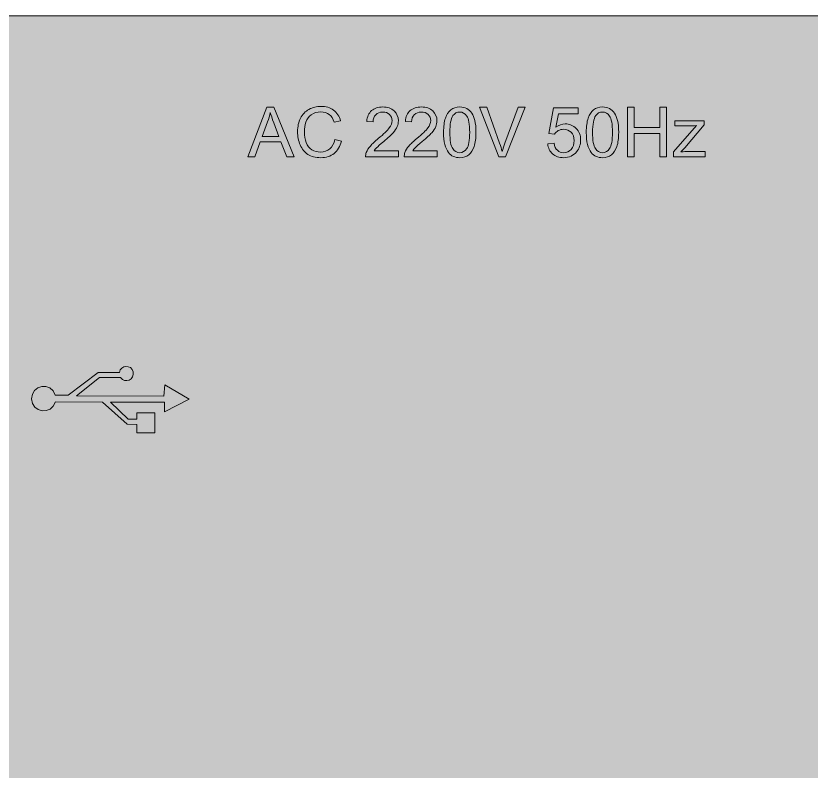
# Model space of a CAD drawing. Header units: inches. Extents: x 13.7 to 32.6, y -14.4 to -5.2.
# Drawn here: x 18.256 to 23.108, y -9.837 to -5.228 of the extents above; entities that cross this region are included whole.
import ezdxf

# ---------------------------------------------------------------- set-up
doc = ezdxf.new("R2010")
doc.units = ezdxf.units.IN
doc.header["$MEASUREMENT"] = 0
doc.layers.add('_U+56FE_U+5C42 1', color=7, linetype='Continuous')

# ---------------------------------------------------------------- blocks, each defined once
blk = doc.blocks.new('block 2')
at = {"layer": '_U+56FE_U+5C42 1', "true_color": 0x000000}
h = blk.add_hatch(color=18, dxfattribs=at)
h.dxf.hatch_style = 2
h.paths.add_polyline_path([(19.6706, -6.0883), (19.787, -5.7853), (19.8302, -5.7853), (19.9542, -6.0883), (19.9086, -6.0883), (19.8732, -5.9966), (19.7465, -5.9966), (19.7132, -6.0883)])
edge = h.paths.add_edge_path()
edge.add_spline(control_points=[(19.7581, -5.9639), (19.7581, -5.9639), (19.8608, -5.9639), (19.8608, -5.9639), (19.8608, -5.9639), (19.8292, -5.88), (19.8292, -5.88), (19.8195, -5.8545), (19.8124, -5.8335), (19.8077, -5.8171), (19.8038, -5.8366), (19.7984, -5.8559), (19.7913, -5.875), (19.7913, -5.875), (19.7581, -5.9639), (19.7581, -5.9639)], knot_values=[0, 0, 0, 0, 1, 1, 1, 2, 2, 2, 3, 3, 3, 4, 4, 4, 5, 5, 5, 5], degree=3, periodic=1)
h = blk.add_hatch(color=18, dxfattribs=at)
h.dxf.hatch_style = 2
edge = h.paths.add_edge_path()
edge.add_spline(control_points=[(20.2025, -5.9821), (20.2025, -5.9821), (20.2426, -5.9922), (20.2426, -5.9922), (20.2342, -6.0252), (20.2191, -6.0503), (20.1972, -6.0676), (20.1754, -6.0849), (20.1487, -6.0935), (20.1171, -6.0935), (20.0845, -6.0935), (20.0579, -6.0869), (20.0374, -6.0736), (20.017, -6.0603), (20.0014, -6.041), (19.9907, -6.0158), (19.98, -5.9906), (19.9747, -5.9635), (19.9747, -5.9346), (19.9747, -5.903), (19.9807, -5.8755), (19.9928, -5.852), (20.0048, -5.8285), (20.022, -5.8106), (20.0443, -5.7984), (20.0665, -5.7862), (20.091, -5.7801), (20.1177, -5.7801), (20.1481, -5.7801), (20.1735, -5.7879), (20.1942, -5.8033), (20.2149, -5.8187), (20.2293, -5.8404), (20.2374, -5.8684), (20.2374, -5.8684), (20.1979, -5.8777), (20.1979, -5.8777), (20.1909, -5.8557), (20.1807, -5.8396), (20.1673, -5.8296), (20.154, -5.8195), (20.1372, -5.8145), (20.1169, -5.8145), (20.0936, -5.8145), (20.0742, -5.82), (20.0585, -5.8312), (20.0429, -5.8424), (20.0319, -5.8574), (20.0255, -5.8762), (20.0192, -5.895), (20.016, -5.9144), (20.016, -5.9344), (20.016, -5.9601), (20.0198, -5.9826), (20.0273, -6.0018), (20.0348, -6.0211), (20.0465, -6.0354), (20.0623, -6.0449), (20.0782, -6.0544), (20.0953, -6.0592), (20.1138, -6.0592), (20.1363, -6.0592), (20.1553, -6.0527), (20.1709, -6.0398), (20.1864, -6.0268), (20.197, -6.0076), (20.2025, -5.9821)], knot_values=[0, 0, 0, 0, 1, 1, 1, 2, 2, 2, 3, 3, 3, 4, 4, 4, 5, 5, 5, 6, 6, 6, 7, 7, 7, 8, 8, 8, 9, 9, 9, 10, 10, 10, 11, 11, 11, 12, 12, 12, 13, 13, 13, 14, 14, 14, 15, 15, 15, 16, 16, 16, 17, 17, 17, 18, 18, 18, 19, 19, 19, 20, 20, 20, 21, 21, 21, 22, 22, 22, 22], degree=3, periodic=1)
h = blk.add_hatch(color=18, dxfattribs=at)
h.dxf.hatch_style = 2
edge = h.paths.add_edge_path()
edge.add_spline(control_points=[(20.5901, -6.0526), (20.5901, -6.0526), (20.5901, -6.0883), (20.5901, -6.0883), (20.5901, -6.0883), (20.3898, -6.0883), (20.3898, -6.0883), (20.3895, -6.0794), (20.3909, -6.0708), (20.3941, -6.0625), (20.3992, -6.0489), (20.4074, -6.0354), (20.4186, -6.0222), (20.4298, -6.009), (20.4461, -5.9937), (20.4673, -5.9763), (20.5002, -5.9493), (20.5225, -5.9279), (20.534, -5.9121), (20.5456, -5.8963), (20.5514, -5.8814), (20.5514, -5.8674), (20.5514, -5.8526), (20.5461, -5.8402), (20.5356, -5.8301), (20.5251, -5.8199), (20.5113, -5.8149), (20.4944, -5.8149), (20.4764, -5.8149), (20.4621, -5.8202), (20.4514, -5.831), (20.4406, -5.8417), (20.4352, -5.8566), (20.435, -5.8756), (20.435, -5.8756), (20.3968, -5.8717), (20.3968, -5.8717), (20.3994, -5.8432), (20.4093, -5.8215), (20.4263, -5.8065), (20.4434, -5.7915), (20.4664, -5.7841), (20.4952, -5.7841), (20.5243, -5.7841), (20.5473, -5.7921), (20.5642, -5.8083), (20.5812, -5.8244), (20.5896, -5.8444), (20.5896, -5.8682), (20.5896, -5.8803), (20.5872, -5.8922), (20.5822, -5.904), (20.5772, -5.9157), (20.569, -5.928), (20.5575, -5.941), (20.546, -5.9539), (20.5269, -5.9717), (20.5001, -5.9943), (20.4778, -6.013), (20.4635, -6.0257), (20.4571, -6.0324), (20.4508, -6.0391), (20.4456, -6.0458), (20.4414, -6.0526), (20.4414, -6.0526), (20.5901, -6.0526), (20.5901, -6.0526)], knot_values=[0, 0, 0, 0, 1, 1, 1, 2, 2, 2, 3, 3, 3, 4, 4, 4, 5, 5, 5, 6, 6, 6, 7, 7, 7, 8, 8, 8, 9, 9, 9, 10, 10, 10, 11, 11, 11, 12, 12, 12, 13, 13, 13, 14, 14, 14, 15, 15, 15, 16, 16, 16, 17, 17, 17, 18, 18, 18, 19, 19, 19, 20, 20, 20, 21, 21, 21, 22, 22, 22, 22], degree=3, periodic=1)
h = blk.add_hatch(color=18, dxfattribs=at)
h.dxf.hatch_style = 2
edge = h.paths.add_edge_path()
edge.add_spline(control_points=[(20.8255, -6.0526), (20.8255, -6.0526), (20.8255, -6.0883), (20.8255, -6.0883), (20.8255, -6.0883), (20.6252, -6.0883), (20.6252, -6.0883), (20.6249, -6.0794), (20.6264, -6.0708), (20.6295, -6.0625), (20.6346, -6.0489), (20.6428, -6.0354), (20.654, -6.0222), (20.6653, -6.009), (20.6815, -5.9937), (20.7027, -5.9763), (20.7356, -5.9493), (20.7579, -5.9279), (20.7695, -5.9121), (20.7811, -5.8963), (20.7868, -5.8814), (20.7868, -5.8674), (20.7868, -5.8526), (20.7816, -5.8402), (20.771, -5.8301), (20.7605, -5.8199), (20.7467, -5.8149), (20.7298, -5.8149), (20.7119, -5.8149), (20.6975, -5.8202), (20.6868, -5.831), (20.6761, -5.8417), (20.6706, -5.8566), (20.6705, -5.8756), (20.6705, -5.8756), (20.6322, -5.8717), (20.6322, -5.8717), (20.6348, -5.8432), (20.6447, -5.8215), (20.6618, -5.8065), (20.6789, -5.7915), (20.7018, -5.7841), (20.7306, -5.7841), (20.7597, -5.7841), (20.7827, -5.7921), (20.7997, -5.8083), (20.8166, -5.8244), (20.8251, -5.8444), (20.8251, -5.8682), (20.8251, -5.8803), (20.8226, -5.8922), (20.8176, -5.904), (20.8127, -5.9157), (20.8044, -5.928), (20.7929, -5.941), (20.7814, -5.9539), (20.7623, -5.9717), (20.7356, -5.9943), (20.7133, -6.013), (20.6989, -6.0257), (20.6926, -6.0324), (20.6862, -6.0391), (20.681, -6.0458), (20.6769, -6.0526), (20.6769, -6.0526), (20.8255, -6.0526), (20.8255, -6.0526)], knot_values=[0, 0, 0, 0, 1, 1, 1, 2, 2, 2, 3, 3, 3, 4, 4, 4, 5, 5, 5, 6, 6, 6, 7, 7, 7, 8, 8, 8, 9, 9, 9, 10, 10, 10, 11, 11, 11, 12, 12, 12, 13, 13, 13, 14, 14, 14, 15, 15, 15, 16, 16, 16, 17, 17, 17, 18, 18, 18, 19, 19, 19, 20, 20, 20, 21, 21, 21, 22, 22, 22, 22], degree=3, periodic=1)
h = blk.add_hatch(color=18, dxfattribs=at)
h.dxf.hatch_style = 2
edge = h.paths.add_edge_path()
edge.add_spline(control_points=[(20.8654, -5.9389), (20.8654, -5.9031), (20.8691, -5.8742), (20.8764, -5.8524), (20.8838, -5.8305), (20.8948, -5.8137), (20.9093, -5.8019), (20.9239, -5.79), (20.9421, -5.7841), (20.9642, -5.7841), (20.9805, -5.7841), (20.9947, -5.7873), (21.007, -5.7939), (21.0193, -5.8004), (21.0294, -5.8099), (21.0374, -5.8222), (21.0454, -5.8345), (21.0516, -5.8496), (21.0562, -5.8673), (21.0607, -5.885), (21.063, -5.9089), (21.063, -5.9389), (21.063, -5.9745), (21.0594, -6.0031), (21.052, -6.025), (21.0447, -6.0468), (21.0338, -6.0637), (21.0193, -6.0756), (21.0047, -6.0876), (20.9864, -6.0935), (20.9642, -6.0935), (20.935, -6.0935), (20.912, -6.083), (20.8954, -6.0621), (20.8754, -6.0369), (20.8654, -5.9958), (20.8654, -5.9389)], knot_values=[0, 0, 0, 0, 1, 1, 1, 2, 2, 2, 3, 3, 3, 4, 4, 4, 5, 5, 5, 6, 6, 6, 7, 7, 7, 8, 8, 8, 9, 9, 9, 10, 10, 10, 11, 11, 11, 12, 12, 12, 12], degree=3, periodic=1)
edge = h.paths.add_edge_path()
edge.add_spline(control_points=[(20.9036, -5.9389), (20.9036, -5.9886), (20.9095, -6.0218), (20.9211, -6.0382), (20.9327, -6.0547), (20.9471, -6.0629), (20.9642, -6.0629), (20.9813, -6.0629), (20.9957, -6.0547), (21.0073, -6.0381), (21.0189, -6.0216), (21.0248, -5.9885), (21.0248, -5.9389), (21.0248, -5.889), (21.0189, -5.8559), (21.0073, -5.8395), (20.9957, -5.8231), (20.9811, -5.8149), (20.9638, -5.8149), (20.9467, -5.8149), (20.9331, -5.8221), (20.9229, -5.8366), (20.91, -5.855), (20.9036, -5.8891), (20.9036, -5.9389)], knot_values=[0, 0, 0, 0, 1, 1, 1, 2, 2, 2, 3, 3, 3, 4, 4, 4, 5, 5, 5, 6, 6, 6, 7, 7, 7, 8, 8, 8, 8], degree=3, periodic=1)
h = blk.add_hatch(color=18, dxfattribs=at)
h.dxf.hatch_style = 2
edge = h.paths.add_edge_path()
edge.add_spline(control_points=[(21.2025, -6.0883), (21.2025, -6.0883), (21.0851, -5.7853), (21.0851, -5.7853), (21.0851, -5.7853), (21.1285, -5.7853), (21.1285, -5.7853), (21.1285, -5.7853), (21.2073, -6.0055), (21.2073, -6.0055), (21.2136, -6.0231), (21.2189, -6.0396), (21.2232, -6.0551), (21.2279, -6.0385), (21.2333, -6.022), (21.2395, -6.0055), (21.2395, -6.0055), (21.3214, -5.7853), (21.3214, -5.7853), (21.3214, -5.7853), (21.3623, -5.7853), (21.3623, -5.7853), (21.3623, -5.7853), (21.2437, -6.0883), (21.2437, -6.0883), (21.2437, -6.0883), (21.2025, -6.0883), (21.2025, -6.0883)], knot_values=[0, 0, 0, 0, 1, 1, 1, 2, 2, 2, 3, 3, 3, 4, 4, 4, 5, 5, 5, 6, 6, 6, 7, 7, 7, 8, 8, 8, 9, 9, 9, 9], degree=3, periodic=1)
h = blk.add_hatch(color=18, dxfattribs=at)
h.dxf.hatch_style = 2
edge = h.paths.add_edge_path()
edge.add_spline(control_points=[(21.5008, -6.009), (21.5008, -6.009), (21.5399, -6.0057), (21.5399, -6.0057), (21.5428, -6.0247), (21.5495, -6.039), (21.56, -6.0486), (21.5706, -6.0581), (21.5833, -6.0629), (21.5982, -6.0629), (21.6161, -6.0629), (21.6312, -6.0562), (21.6436, -6.0427), (21.656, -6.0292), (21.6622, -6.0112), (21.6622, -5.9889), (21.6622, -5.9677), (21.6563, -5.951), (21.6444, -5.9387), (21.6324, -5.9264), (21.6168, -5.9203), (21.5975, -5.9203), (21.5856, -5.9203), (21.5747, -5.923), (21.5651, -5.9285), (21.5554, -5.9339), (21.5479, -5.941), (21.5424, -5.9496), (21.5424, -5.9496), (21.5074, -5.9451), (21.5074, -5.9451), (21.5074, -5.9451), (21.5368, -5.7895), (21.5368, -5.7895), (21.5368, -5.7895), (21.6875, -5.7895), (21.6875, -5.7895), (21.6875, -5.7895), (21.6875, -5.825), (21.6875, -5.825), (21.6875, -5.825), (21.5665, -5.825), (21.5665, -5.825), (21.5665, -5.825), (21.5502, -5.9064), (21.5502, -5.9064), (21.5684, -5.8938), (21.5875, -5.8874), (21.6075, -5.8874), (21.6339, -5.8874), (21.6562, -5.8966), (21.6744, -5.9149), (21.6926, -5.9332), (21.7017, -5.9568), (21.7017, -5.9856), (21.7017, -6.013), (21.6937, -6.0367), (21.6777, -6.0567), (21.6583, -6.0812), (21.6318, -6.0935), (21.5982, -6.0935), (21.5706, -6.0935), (21.5481, -6.0858), (21.5307, -6.0704), (21.5132, -6.0549), (21.5033, -6.0345), (21.5008, -6.009)], knot_values=[0, 0, 0, 0, 1, 1, 1, 2, 2, 2, 3, 3, 3, 4, 4, 4, 5, 5, 5, 6, 6, 6, 7, 7, 7, 8, 8, 8, 9, 9, 9, 10, 10, 10, 11, 11, 11, 12, 12, 12, 13, 13, 13, 14, 14, 14, 15, 15, 15, 16, 16, 16, 17, 17, 17, 18, 18, 18, 19, 19, 19, 20, 20, 20, 21, 21, 21, 22, 22, 22, 22], degree=3, periodic=1)
h = blk.add_hatch(color=18, dxfattribs=at)
h.dxf.hatch_style = 2
edge = h.paths.add_edge_path()
edge.add_spline(control_points=[(21.7362, -5.9389), (21.7362, -5.9031), (21.7399, -5.8742), (21.7473, -5.8524), (21.7547, -5.8305), (21.7656, -5.8137), (21.7802, -5.8019), (21.7947, -5.79), (21.813, -5.7841), (21.835, -5.7841), (21.8513, -5.7841), (21.8656, -5.7873), (21.8778, -5.7939), (21.8901, -5.8004), (21.9002, -5.8099), (21.9082, -5.8222), (21.9162, -5.8345), (21.9225, -5.8496), (21.927, -5.8673), (21.9316, -5.885), (21.9339, -5.9089), (21.9339, -5.9389), (21.9339, -5.9745), (21.9302, -6.0031), (21.9229, -6.025), (21.9156, -6.0468), (21.9047, -6.0637), (21.8901, -6.0756), (21.8756, -6.0876), (21.8572, -6.0935), (21.835, -6.0935), (21.8058, -6.0935), (21.7829, -6.083), (21.7662, -6.0621), (21.7462, -6.0369), (21.7362, -5.9958), (21.7362, -5.9389)], knot_values=[0, 0, 0, 0, 1, 1, 1, 2, 2, 2, 3, 3, 3, 4, 4, 4, 5, 5, 5, 6, 6, 6, 7, 7, 7, 8, 8, 8, 9, 9, 9, 10, 10, 10, 11, 11, 11, 12, 12, 12, 12], degree=3, periodic=1)
edge = h.paths.add_edge_path()
edge.add_spline(control_points=[(21.7745, -5.9389), (21.7745, -5.9886), (21.7803, -6.0218), (21.792, -6.0382), (21.8036, -6.0547), (21.818, -6.0629), (21.835, -6.0629), (21.8521, -6.0629), (21.8665, -6.0547), (21.8781, -6.0381), (21.8898, -6.0216), (21.8956, -5.9885), (21.8956, -5.9389), (21.8956, -5.889), (21.8898, -5.8559), (21.8781, -5.8395), (21.8665, -5.8231), (21.852, -5.8149), (21.8346, -5.8149), (21.8175, -5.8149), (21.8039, -5.8221), (21.7937, -5.8366), (21.7809, -5.855), (21.7745, -5.8891), (21.7745, -5.9389)], knot_values=[0, 0, 0, 0, 1, 1, 1, 2, 2, 2, 3, 3, 3, 4, 4, 4, 5, 5, 5, 6, 6, 6, 7, 7, 7, 8, 8, 8, 8], degree=3, periodic=1)
h = blk.add_hatch(color=18, dxfattribs=at)
h.dxf.hatch_style = 2
h.paths.add_polyline_path([(21.988, -6.0883), (21.988, -5.7853), (22.0281, -5.7853), (22.0281, -5.9098), (22.1856, -5.9098), (22.1856, -5.7853), (22.2257, -5.7853), (22.2257, -6.0883), (22.1856, -6.0883), (22.1856, -5.9455), (22.0281, -5.9455), (22.0281, -6.0883)])
h = blk.add_hatch(color=18, dxfattribs=at)
h.dxf.hatch_style = 2
edge = h.paths.add_edge_path()
edge.add_spline(control_points=[(22.2681, -6.0883), (22.2681, -6.0883), (22.2681, -6.0582), (22.2681, -6.0582), (22.2681, -6.0582), (22.4078, -5.8978), (22.4078, -5.8978), (22.392, -5.8986), (22.378, -5.899), (22.3659, -5.899), (22.3659, -5.899), (22.2764, -5.899), (22.2764, -5.899), (22.2764, -5.899), (22.2764, -5.8688), (22.2764, -5.8688), (22.2764, -5.8688), (22.4558, -5.8688), (22.4558, -5.8688), (22.4558, -5.8688), (22.4558, -5.8934), (22.4558, -5.8934), (22.4558, -5.8934), (22.3369, -6.0327), (22.3369, -6.0327), (22.3369, -6.0327), (22.314, -6.0582), (22.314, -6.0582), (22.3307, -6.0569), (22.3463, -6.0563), (22.3609, -6.0563), (22.3609, -6.0563), (22.4624, -6.0563), (22.4624, -6.0563), (22.4624, -6.0563), (22.4624, -6.0883), (22.4624, -6.0883), (22.4624, -6.0883), (22.2681, -6.0883), (22.2681, -6.0883)], knot_values=[0, 0, 0, 0, 1, 1, 1, 2, 2, 2, 3, 3, 3, 4, 4, 4, 5, 5, 5, 6, 6, 6, 7, 7, 7, 8, 8, 8, 9, 9, 9, 10, 10, 10, 11, 11, 11, 12, 12, 12, 13, 13, 13, 13], degree=3, periodic=1)
at = {"layer": '_U+56FE_U+5C42 1', "lineweight": 0}
for points in [[(19.6706, -6.0883), (19.787, -5.7853), (19.8302, -5.7853), (19.9542, -6.0883), (19.9086, -6.0883), (19.8732, -5.9966), (19.7465, -5.9966), (19.7132, -6.0883), (19.6706, -6.0883)], [(21.988, -6.0883), (21.988, -5.7853), (22.0281, -5.7853), (22.0281, -5.9098), (22.1856, -5.9098), (22.1856, -5.7853), (22.2257, -5.7853), (22.2257, -6.0883), (22.1856, -6.0883), (22.1856, -5.9455), (22.0281, -5.9455), (22.0281, -6.0883), (21.988, -6.0883)]]:
    blk.add_lwpolyline(points, dxfattribs=at)
for points, knots in [([(19.7581, -5.9639), (19.7581, -5.9639), (19.8608, -5.9639), (19.8608, -5.9639), (19.8608, -5.9639), (19.8292, -5.88), (19.8292, -5.88), (19.8195, -5.8545), (19.8124, -5.8335), (19.8077, -5.8171), (19.8038, -5.8366), (19.7984, -5.8559), (19.7913, -5.875), (19.7913, -5.875), (19.7581, -5.9639), (19.7581, -5.9639)], [0, 0, 0, 0, 1, 1, 1, 2, 2, 2, 3, 3, 3, 4, 4, 4, 5, 5, 5, 5]), ([(20.2025, -5.9821), (20.2025, -5.9821), (20.2426, -5.9922), (20.2426, -5.9922), (20.2342, -6.0252), (20.2191, -6.0503), (20.1972, -6.0676), (20.1754, -6.0849), (20.1487, -6.0935), (20.1171, -6.0935), (20.0845, -6.0935), (20.0579, -6.0869), (20.0374, -6.0736), (20.017, -6.0603), (20.0014, -6.041), (19.9907, -6.0158), (19.98, -5.9906), (19.9747, -5.9635), (19.9747, -5.9346), (19.9747, -5.903), (19.9807, -5.8755), (19.9928, -5.852), (20.0048, -5.8285), (20.022, -5.8106), (20.0443, -5.7984), (20.0665, -5.7862), (20.091, -5.7801), (20.1177, -5.7801), (20.1481, -5.7801), (20.1735, -5.7879), (20.1942, -5.8033), (20.2149, -5.8187), (20.2293, -5.8404), (20.2374, -5.8684), (20.2374, -5.8684), (20.1979, -5.8777), (20.1979, -5.8777), (20.1909, -5.8557), (20.1807, -5.8396), (20.1673, -5.8296), (20.154, -5.8195), (20.1372, -5.8145), (20.1169, -5.8145), (20.0936, -5.8145), (20.0742, -5.82), (20.0585, -5.8312), (20.0429, -5.8424), (20.0319, -5.8574), (20.0255, -5.8762), (20.0192, -5.895), (20.016, -5.9144), (20.016, -5.9344), (20.016, -5.9601), (20.0198, -5.9826), (20.0273, -6.0018), (20.0348, -6.0211), (20.0465, -6.0354), (20.0623, -6.0449), (20.0782, -6.0544), (20.0953, -6.0592), (20.1138, -6.0592), (20.1363, -6.0592), (20.1553, -6.0527), (20.1709, -6.0398), (20.1864, -6.0268), (20.197, -6.0076), (20.2025, -5.9821)], [0, 0, 0, 0, 1, 1, 1, 2, 2, 2, 3, 3, 3, 4, 4, 4, 5, 5, 5, 6, 6, 6, 7, 7, 7, 8, 8, 8, 9, 9, 9, 10, 10, 10, 11, 11, 11, 12, 12, 12, 13, 13, 13, 14, 14, 14, 15, 15, 15, 16, 16, 16, 17, 17, 17, 18, 18, 18, 19, 19, 19, 20, 20, 20, 21, 21, 21, 22, 22, 22, 22]), ([(20.5901, -6.0526), (20.5901, -6.0526), (20.5901, -6.0883), (20.5901, -6.0883), (20.5901, -6.0883), (20.3898, -6.0883), (20.3898, -6.0883), (20.3895, -6.0794), (20.3909, -6.0708), (20.3941, -6.0625), (20.3992, -6.0489), (20.4074, -6.0354), (20.4186, -6.0222), (20.4298, -6.009), (20.4461, -5.9937), (20.4673, -5.9763), (20.5002, -5.9493), (20.5225, -5.9279), (20.534, -5.9121), (20.5456, -5.8963), (20.5514, -5.8814), (20.5514, -5.8674), (20.5514, -5.8526), (20.5461, -5.8402), (20.5356, -5.8301), (20.5251, -5.8199), (20.5113, -5.8149), (20.4944, -5.8149), (20.4764, -5.8149), (20.4621, -5.8202), (20.4514, -5.831), (20.4406, -5.8417), (20.4352, -5.8566), (20.435, -5.8756), (20.435, -5.8756), (20.3968, -5.8717), (20.3968, -5.8717), (20.3994, -5.8432), (20.4093, -5.8215), (20.4263, -5.8065), (20.4434, -5.7915), (20.4664, -5.7841), (20.4952, -5.7841), (20.5243, -5.7841), (20.5473, -5.7921), (20.5642, -5.8083), (20.5812, -5.8244), (20.5896, -5.8444), (20.5896, -5.8682), (20.5896, -5.8803), (20.5872, -5.8922), (20.5822, -5.904), (20.5772, -5.9157), (20.569, -5.928), (20.5575, -5.941), (20.546, -5.9539), (20.5269, -5.9717), (20.5001, -5.9943), (20.4778, -6.013), (20.4635, -6.0257), (20.4571, -6.0324), (20.4508, -6.0391), (20.4456, -6.0458), (20.4414, -6.0526), (20.4414, -6.0526), (20.5901, -6.0526), (20.5901, -6.0526)], [0, 0, 0, 0, 1, 1, 1, 2, 2, 2, 3, 3, 3, 4, 4, 4, 5, 5, 5, 6, 6, 6, 7, 7, 7, 8, 8, 8, 9, 9, 9, 10, 10, 10, 11, 11, 11, 12, 12, 12, 13, 13, 13, 14, 14, 14, 15, 15, 15, 16, 16, 16, 17, 17, 17, 18, 18, 18, 19, 19, 19, 20, 20, 20, 21, 21, 21, 22, 22, 22, 22]), ([(20.8255, -6.0526), (20.8255, -6.0526), (20.8255, -6.0883), (20.8255, -6.0883), (20.8255, -6.0883), (20.6252, -6.0883), (20.6252, -6.0883), (20.6249, -6.0794), (20.6264, -6.0708), (20.6295, -6.0625), (20.6346, -6.0489), (20.6428, -6.0354), (20.654, -6.0222), (20.6653, -6.009), (20.6815, -5.9937), (20.7027, -5.9763), (20.7356, -5.9493), (20.7579, -5.9279), (20.7695, -5.9121), (20.7811, -5.8963), (20.7868, -5.8814), (20.7868, -5.8674), (20.7868, -5.8526), (20.7816, -5.8402), (20.771, -5.8301), (20.7605, -5.8199), (20.7467, -5.8149), (20.7298, -5.8149), (20.7119, -5.8149), (20.6975, -5.8202), (20.6868, -5.831), (20.6761, -5.8417), (20.6706, -5.8566), (20.6705, -5.8756), (20.6705, -5.8756), (20.6322, -5.8717), (20.6322, -5.8717), (20.6348, -5.8432), (20.6447, -5.8215), (20.6618, -5.8065), (20.6789, -5.7915), (20.7018, -5.7841), (20.7306, -5.7841), (20.7597, -5.7841), (20.7827, -5.7921), (20.7997, -5.8083), (20.8166, -5.8244), (20.8251, -5.8444), (20.8251, -5.8682), (20.8251, -5.8803), (20.8226, -5.8922), (20.8176, -5.904), (20.8127, -5.9157), (20.8044, -5.928), (20.7929, -5.941), (20.7814, -5.9539), (20.7623, -5.9717), (20.7356, -5.9943), (20.7133, -6.013), (20.6989, -6.0257), (20.6926, -6.0324), (20.6862, -6.0391), (20.681, -6.0458), (20.6769, -6.0526), (20.6769, -6.0526), (20.8255, -6.0526), (20.8255, -6.0526)], [0, 0, 0, 0, 1, 1, 1, 2, 2, 2, 3, 3, 3, 4, 4, 4, 5, 5, 5, 6, 6, 6, 7, 7, 7, 8, 8, 8, 9, 9, 9, 10, 10, 10, 11, 11, 11, 12, 12, 12, 13, 13, 13, 14, 14, 14, 15, 15, 15, 16, 16, 16, 17, 17, 17, 18, 18, 18, 19, 19, 19, 20, 20, 20, 21, 21, 21, 22, 22, 22, 22]), ([(20.8654, -5.9389), (20.8654, -5.9031), (20.8691, -5.8742), (20.8764, -5.8524), (20.8838, -5.8305), (20.8948, -5.8137), (20.9093, -5.8019), (20.9239, -5.79), (20.9421, -5.7841), (20.9642, -5.7841), (20.9805, -5.7841), (20.9947, -5.7873), (21.007, -5.7939), (21.0193, -5.8004), (21.0294, -5.8099), (21.0374, -5.8222), (21.0454, -5.8345), (21.0516, -5.8496), (21.0562, -5.8673), (21.0607, -5.885), (21.063, -5.9089), (21.063, -5.9389), (21.063, -5.9745), (21.0594, -6.0031), (21.052, -6.025), (21.0447, -6.0468), (21.0338, -6.0637), (21.0193, -6.0756), (21.0047, -6.0876), (20.9864, -6.0935), (20.9642, -6.0935), (20.935, -6.0935), (20.912, -6.083), (20.8954, -6.0621), (20.8754, -6.0369), (20.8654, -5.9958), (20.8654, -5.9389)], [0, 0, 0, 0, 1, 1, 1, 2, 2, 2, 3, 3, 3, 4, 4, 4, 5, 5, 5, 6, 6, 6, 7, 7, 7, 8, 8, 8, 9, 9, 9, 10, 10, 10, 11, 11, 11, 12, 12, 12, 12]), ([(20.9036, -5.9389), (20.9036, -5.9886), (20.9095, -6.0218), (20.9211, -6.0382), (20.9327, -6.0547), (20.9471, -6.0629), (20.9642, -6.0629), (20.9813, -6.0629), (20.9957, -6.0547), (21.0073, -6.0381), (21.0189, -6.0216), (21.0248, -5.9885), (21.0248, -5.9389), (21.0248, -5.889), (21.0189, -5.8559), (21.0073, -5.8395), (20.9957, -5.8231), (20.9811, -5.8149), (20.9638, -5.8149), (20.9467, -5.8149), (20.9331, -5.8221), (20.9229, -5.8366), (20.91, -5.855), (20.9036, -5.8891), (20.9036, -5.9389)], [0, 0, 0, 0, 1, 1, 1, 2, 2, 2, 3, 3, 3, 4, 4, 4, 5, 5, 5, 6, 6, 6, 7, 7, 7, 8, 8, 8, 8]), ([(21.2025, -6.0883), (21.2025, -6.0883), (21.0851, -5.7853), (21.0851, -5.7853), (21.0851, -5.7853), (21.1285, -5.7853), (21.1285, -5.7853), (21.1285, -5.7853), (21.2073, -6.0055), (21.2073, -6.0055), (21.2136, -6.0231), (21.2189, -6.0396), (21.2232, -6.0551), (21.2279, -6.0385), (21.2333, -6.022), (21.2395, -6.0055), (21.2395, -6.0055), (21.3214, -5.7853), (21.3214, -5.7853), (21.3214, -5.7853), (21.3623, -5.7853), (21.3623, -5.7853), (21.3623, -5.7853), (21.2437, -6.0883), (21.2437, -6.0883), (21.2437, -6.0883), (21.2025, -6.0883), (21.2025, -6.0883)], [0, 0, 0, 0, 1, 1, 1, 2, 2, 2, 3, 3, 3, 4, 4, 4, 5, 5, 5, 6, 6, 6, 7, 7, 7, 8, 8, 8, 9, 9, 9, 9]), ([(21.5008, -6.009), (21.5008, -6.009), (21.5399, -6.0057), (21.5399, -6.0057), (21.5428, -6.0247), (21.5495, -6.039), (21.56, -6.0486), (21.5706, -6.0581), (21.5833, -6.0629), (21.5982, -6.0629), (21.6161, -6.0629), (21.6312, -6.0562), (21.6436, -6.0427), (21.656, -6.0292), (21.6622, -6.0112), (21.6622, -5.9889), (21.6622, -5.9677), (21.6563, -5.951), (21.6444, -5.9387), (21.6324, -5.9264), (21.6168, -5.9203), (21.5975, -5.9203), (21.5856, -5.9203), (21.5747, -5.923), (21.5651, -5.9285), (21.5554, -5.9339), (21.5479, -5.941), (21.5424, -5.9496), (21.5424, -5.9496), (21.5074, -5.9451), (21.5074, -5.9451), (21.5074, -5.9451), (21.5368, -5.7895), (21.5368, -5.7895), (21.5368, -5.7895), (21.6875, -5.7895), (21.6875, -5.7895), (21.6875, -5.7895), (21.6875, -5.825), (21.6875, -5.825), (21.6875, -5.825), (21.5665, -5.825), (21.5665, -5.825), (21.5665, -5.825), (21.5502, -5.9064), (21.5502, -5.9064), (21.5684, -5.8938), (21.5875, -5.8874), (21.6075, -5.8874), (21.6339, -5.8874), (21.6562, -5.8966), (21.6744, -5.9149), (21.6926, -5.9332), (21.7017, -5.9568), (21.7017, -5.9856), (21.7017, -6.013), (21.6937, -6.0367), (21.6777, -6.0567), (21.6583, -6.0812), (21.6318, -6.0935), (21.5982, -6.0935), (21.5706, -6.0935), (21.5481, -6.0858), (21.5307, -6.0704), (21.5132, -6.0549), (21.5033, -6.0345), (21.5008, -6.009)], [0, 0, 0, 0, 1, 1, 1, 2, 2, 2, 3, 3, 3, 4, 4, 4, 5, 5, 5, 6, 6, 6, 7, 7, 7, 8, 8, 8, 9, 9, 9, 10, 10, 10, 11, 11, 11, 12, 12, 12, 13, 13, 13, 14, 14, 14, 15, 15, 15, 16, 16, 16, 17, 17, 17, 18, 18, 18, 19, 19, 19, 20, 20, 20, 21, 21, 21, 22, 22, 22, 22]), ([(21.7362, -5.9389), (21.7362, -5.9031), (21.7399, -5.8742), (21.7473, -5.8524), (21.7547, -5.8305), (21.7656, -5.8137), (21.7802, -5.8019), (21.7947, -5.79), (21.813, -5.7841), (21.835, -5.7841), (21.8513, -5.7841), (21.8656, -5.7873), (21.8778, -5.7939), (21.8901, -5.8004), (21.9002, -5.8099), (21.9082, -5.8222), (21.9162, -5.8345), (21.9225, -5.8496), (21.927, -5.8673), (21.9316, -5.885), (21.9339, -5.9089), (21.9339, -5.9389), (21.9339, -5.9745), (21.9302, -6.0031), (21.9229, -6.025), (21.9156, -6.0468), (21.9047, -6.0637), (21.8901, -6.0756), (21.8756, -6.0876), (21.8572, -6.0935), (21.835, -6.0935), (21.8058, -6.0935), (21.7829, -6.083), (21.7662, -6.0621), (21.7462, -6.0369), (21.7362, -5.9958), (21.7362, -5.9389)], [0, 0, 0, 0, 1, 1, 1, 2, 2, 2, 3, 3, 3, 4, 4, 4, 5, 5, 5, 6, 6, 6, 7, 7, 7, 8, 8, 8, 9, 9, 9, 10, 10, 10, 11, 11, 11, 12, 12, 12, 12]), ([(21.7745, -5.9389), (21.7745, -5.9886), (21.7803, -6.0218), (21.792, -6.0382), (21.8036, -6.0547), (21.818, -6.0629), (21.835, -6.0629), (21.8521, -6.0629), (21.8665, -6.0547), (21.8781, -6.0381), (21.8898, -6.0216), (21.8956, -5.9885), (21.8956, -5.9389), (21.8956, -5.889), (21.8898, -5.8559), (21.8781, -5.8395), (21.8665, -5.8231), (21.852, -5.8149), (21.8346, -5.8149), (21.8175, -5.8149), (21.8039, -5.8221), (21.7937, -5.8366), (21.7809, -5.855), (21.7745, -5.8891), (21.7745, -5.9389)], [0, 0, 0, 0, 1, 1, 1, 2, 2, 2, 3, 3, 3, 4, 4, 4, 5, 5, 5, 6, 6, 6, 7, 7, 7, 8, 8, 8, 8]), ([(22.2681, -6.0883), (22.2681, -6.0883), (22.2681, -6.0582), (22.2681, -6.0582), (22.2681, -6.0582), (22.4078, -5.8978), (22.4078, -5.8978), (22.392, -5.8986), (22.378, -5.899), (22.3659, -5.899), (22.3659, -5.899), (22.2764, -5.899), (22.2764, -5.899), (22.2764, -5.899), (22.2764, -5.8688), (22.2764, -5.8688), (22.2764, -5.8688), (22.4558, -5.8688), (22.4558, -5.8688), (22.4558, -5.8688), (22.4558, -5.8934), (22.4558, -5.8934), (22.4558, -5.8934), (22.3369, -6.0327), (22.3369, -6.0327), (22.3369, -6.0327), (22.314, -6.0582), (22.314, -6.0582), (22.3307, -6.0569), (22.3463, -6.0563), (22.3609, -6.0563), (22.3609, -6.0563), (22.4624, -6.0563), (22.4624, -6.0563), (22.4624, -6.0563), (22.4624, -6.0883), (22.4624, -6.0883), (22.4624, -6.0883), (22.2681, -6.0883), (22.2681, -6.0883)], [0, 0, 0, 0, 1, 1, 1, 2, 2, 2, 3, 3, 3, 4, 4, 4, 5, 5, 5, 6, 6, 6, 7, 7, 7, 8, 8, 8, 9, 9, 9, 10, 10, 10, 11, 11, 11, 12, 12, 12, 13, 13, 13, 13])]:
    blk.add_open_spline(points, degree=3, knots=knots, dxfattribs=at)

msp = doc.modelspace()

# ---------------------------------------------------------------- hatches: boundary and pattern name
at = {"layer": '_U+56FE_U+5C42 1', "true_color": 0x231815}
h = msp.add_hatch(color=250, dxfattribs=at)
h.dxf.hatch_style = 2
edge = h.paths.add_edge_path()
edge.add_spline(control_points=[(31.7033, -5.2476), (31.6382, -5.2349), (31.571, -5.2281), (31.5022, -5.2281), (31.5022, -5.2281), (30.7217, -5.2281), (30.7217, -5.2281), (30.7217, -5.2281), (30.6335, -5.2281), (30.6335, -5.2281), (30.6335, -5.2281), (29.7932, -5.2281), (29.7932, -5.2281), (29.7932, -5.2281), (28.8394, -5.2281), (28.8394, -5.2281), (28.8394, -5.2281), (28.8007, -5.2281), (28.8007, -5.2281), (28.8007, -5.2281), (28.1344, -5.2281), (28.1344, -5.2281), (28.1344, -5.2281), (28.1344, -5.2281), (28.1344, -5.2281), (28.1344, -5.2281), (25.6211, -5.2281), (25.6211, -5.2281), (25.6211, -5.2281), (23.1078, -5.2281), (23.1078, -5.2281), (23.1078, -5.2281), (21.5496, -5.2281), (21.5496, -5.2281), (21.5496, -5.2281), (17.351, -5.2281), (17.351, -5.2281), (17.351, -5.2281), (17.2628, -5.2281), (17.2628, -5.2281), (17.2628, -5.2281), (16.4224, -5.2281), (16.4224, -5.2281), (16.4224, -5.2281), (15.4299, -5.2281), (15.4299, -5.2281), (15.4299, -5.2281), (14.7637, -5.2281), (14.7637, -5.2281), (14.7637, -5.2281), (14.7637, -5.2281), (14.7637, -5.2281), (14.7637, -5.2281), (14.7134, -5.2281), (14.7134, -5.2281), (14.132, -5.2281), (13.6578, -5.7059), (13.6578, -6.2918), (13.6578, -6.2918), (13.6578, -7.5588), (13.6578, -7.5588), (13.6578, -7.5588), (13.6578, -13.3832), (13.6578, -13.3832), (13.6578, -13.3832), (13.6578, -14.4469), (13.6578, -14.4469), (13.6578, -14.4469), (14.2875, -14.4469), (14.2875, -14.4469), (14.2875, -14.4469), (14.7134, -14.4469), (14.7134, -14.4469), (14.7134, -14.4469), (14.7637, -14.4469), (14.7637, -14.4469), (14.7637, -14.4469), (14.7637, -14.4469), (14.7637, -14.4469), (14.7637, -14.4469), (15.4299, -14.4469), (15.4299, -14.4469), (15.4299, -14.4469), (15.5108, -14.4469), (15.5108, -14.4469), (15.5108, -14.4469), (16.8552, -14.4469), (16.8552, -14.4469), (16.8552, -14.4469), (17.1568, -14.4469), (17.1568, -14.4469), (17.1568, -14.4469), (17.2102, -14.4469), (17.2102, -14.4469), (17.2102, -14.4469), (17.2628, -14.4469), (17.2628, -14.4469), (17.2628, -14.4469), (17.3341, -14.4469), (17.3341, -14.4469), (17.3341, -14.4469), (17.351, -14.4469), (17.351, -14.4469), (17.351, -14.4469), (21.5496, -14.4469), (21.5496, -14.4469), (21.5496, -14.4469), (23.1078, -14.4469), (23.1078, -14.4469), (23.1078, -14.4469), (25.6211, -14.4469), (25.6211, -14.4469), (25.6211, -14.4469), (28.1344, -14.4469), (28.1344, -14.4469), (28.1344, -14.4469), (28.1344, -14.4469), (28.1344, -14.4469), (28.1344, -14.4469), (28.8007, -14.4469), (28.8007, -14.4469), (28.8007, -14.4469), (28.8394, -14.4469), (28.8394, -14.4469), (28.8394, -14.4469), (29.0054, -14.4469), (29.0054, -14.4469), (29.0054, -14.4469), (30.5809, -14.4469), (30.5809, -14.4469), (30.5809, -14.4469), (30.6335, -14.4469), (30.6335, -14.4469), (30.6335, -14.4469), (30.7217, -14.4469), (30.7217, -14.4469), (30.7217, -14.4469), (31.5022, -14.4469), (31.5022, -14.4469), (31.5022, -14.4469), (31.7033, -14.4469), (31.7033, -14.4469), (31.7033, -14.4469), (31.75, -14.4469), (31.75, -14.4469), (31.75, -14.4469), (32.5578, -14.4469), (32.5578, -14.4469), (32.5578, -14.4469), (32.5578, -13.3832), (32.5578, -13.3832), (32.5578, -13.3832), (32.5578, -7.5588), (32.5578, -7.5588), (32.5578, -7.5588), (32.5578, -6.2918), (32.5578, -6.2918), (32.5578, -5.7752), (32.1891, -5.3427), (31.7033, -5.2476)], knot_values=[0, 0, 0, 0, 1, 1, 1, 2, 2, 2, 3, 3, 3, 4, 4, 4, 5, 5, 5, 6, 6, 6, 7, 7, 7, 8, 8, 8, 9, 9, 9, 10, 10, 10, 11, 11, 11, 12, 12, 12, 13, 13, 13, 14, 14, 14, 15, 15, 15, 16, 16, 16, 17, 17, 17, 18, 18, 18, 19, 19, 19, 20, 20, 20, 21, 21, 21, 22, 22, 22, 23, 23, 23, 24, 24, 24, 25, 25, 25, 26, 26, 26, 27, 27, 27, 28, 28, 28, 29, 29, 29, 30, 30, 30, 31, 31, 31, 32, 32, 32, 33, 33, 33, 34, 34, 34, 35, 35, 35, 36, 36, 36, 37, 37, 37, 38, 38, 38, 39, 39, 39, 40, 40, 40, 41, 41, 41, 42, 42, 42, 43, 43, 43, 44, 44, 44, 45, 45, 45, 46, 46, 46, 47, 47, 47, 48, 48, 48, 49, 49, 49, 50, 50, 50, 51, 51, 51, 52, 52, 52, 53, 53, 53, 53], degree=3, periodic=1)
at = {"layer": '_U+56FE_U+5C42 1', "true_color": 0x000000}
h = msp.add_hatch(color=18, dxfattribs=at)
h.dxf.hatch_style = 2
edge = h.paths.add_edge_path()
edge.add_spline(control_points=[(19.1039, -7.7727), (19.1039, -7.7727), (18.9931, -7.7723), (18.9931, -7.7723), (18.9931, -7.7723), (18.9934, -7.7212), (18.9934, -7.7212), (18.9934, -7.7212), (18.9352, -7.7209), (18.9352, -7.7209), (18.9352, -7.7209), (18.7847, -7.5847), (18.7847, -7.5847), (18.7847, -7.5847), (18.4969, -7.5835), (18.4969, -7.5835), (18.4748, -7.6674), (18.3527, -7.6523), (18.3516, -7.5655), (18.3506, -7.4788), (18.4717, -7.4591), (18.4963, -7.5424), (18.4963, -7.5424), (18.5755, -7.5427), (18.5755, -7.5427), (18.5755, -7.5427), (18.7574, -7.4046), (18.7574, -7.4046), (18.7574, -7.4046), (18.8872, -7.4051), (18.8872, -7.4051), (18.8935, -7.3574), (18.9605, -7.354), (18.9713, -7.4009), (18.982, -7.4477), (18.9206, -7.4751), (18.8941, -7.4351), (18.8941, -7.4351), (18.767, -7.4346), (18.767, -7.4346), (18.767, -7.4346), (18.6248, -7.5462), (18.6248, -7.5462), (18.6248, -7.5462), (19.1591, -7.5485), (19.1591, -7.5485), (19.1591, -7.5485), (19.165, -7.4796), (19.165, -7.4796), (19.165, -7.4796), (19.3137, -7.5669), (19.3137, -7.5669), (19.3137, -7.5669), (19.1618, -7.6441), (19.1618, -7.6441), (19.1618, -7.6441), (19.1621, -7.5863), (19.1621, -7.5863), (19.1621, -7.5863), (18.833, -7.5849), (18.833, -7.5849), (18.833, -7.5849), (18.9409, -7.6898), (18.9409, -7.6898), (18.9409, -7.6898), (18.9936, -7.69), (18.9936, -7.69), (18.9936, -7.69), (18.9939, -7.65), (18.9939, -7.65), (18.9939, -7.65), (19.1047, -7.6505), (19.1047, -7.6505), (19.1047, -7.6505), (19.1039, -7.7727), (19.1039, -7.7727)], knot_values=[0, 0, 0, 0, 1, 1, 1, 2, 2, 2, 3, 3, 3, 4, 4, 4, 5, 5, 5, 6, 6, 6, 7, 7, 7, 8, 8, 8, 9, 9, 9, 10, 10, 10, 11, 11, 11, 12, 12, 12, 13, 13, 13, 14, 14, 14, 15, 15, 15, 16, 16, 16, 17, 17, 17, 18, 18, 18, 19, 19, 19, 20, 20, 20, 21, 21, 21, 22, 22, 22, 23, 23, 23, 24, 24, 24, 25, 25, 25, 25], degree=3, periodic=1)

# ---------------------------------------------------------------- linework, layer by layer
at = {"layer": '_U+56FE_U+5C42 1', "lineweight": 0}
for points, knots in [([(31.7033, -5.2476), (31.6382, -5.2349), (31.571, -5.2281), (31.5022, -5.2281), (31.5022, -5.2281), (30.7217, -5.2281), (30.7217, -5.2281), (30.7217, -5.2281), (30.6335, -5.2281), (30.6335, -5.2281), (30.6335, -5.2281), (29.7932, -5.2281), (29.7932, -5.2281), (29.7932, -5.2281), (28.8394, -5.2281), (28.8394, -5.2281), (28.8394, -5.2281), (28.8007, -5.2281), (28.8007, -5.2281), (28.8007, -5.2281), (28.1344, -5.2281), (28.1344, -5.2281), (28.1344, -5.2281), (28.1344, -5.2281), (28.1344, -5.2281), (28.1344, -5.2281), (25.6211, -5.2281), (25.6211, -5.2281), (25.6211, -5.2281), (23.1078, -5.2281), (23.1078, -5.2281), (23.1078, -5.2281), (21.5496, -5.2281), (21.5496, -5.2281), (21.5496, -5.2281), (17.351, -5.2281), (17.351, -5.2281), (17.351, -5.2281), (17.2628, -5.2281), (17.2628, -5.2281), (17.2628, -5.2281), (16.4224, -5.2281), (16.4224, -5.2281), (16.4224, -5.2281), (15.4299, -5.2281), (15.4299, -5.2281), (15.4299, -5.2281), (14.7637, -5.2281), (14.7637, -5.2281), (14.7637, -5.2281), (14.7637, -5.2281), (14.7637, -5.2281), (14.7637, -5.2281), (14.7134, -5.2281), (14.7134, -5.2281), (14.132, -5.2281), (13.6578, -5.7059), (13.6578, -6.2918), (13.6578, -6.2918), (13.6578, -7.5588), (13.6578, -7.5588), (13.6578, -7.5588), (13.6578, -13.3832), (13.6578, -13.3832), (13.6578, -13.3832), (13.6578, -14.4469), (13.6578, -14.4469), (13.6578, -14.4469), (14.2875, -14.4469), (14.2875, -14.4469), (14.2875, -14.4469), (14.7134, -14.4469), (14.7134, -14.4469), (14.7134, -14.4469), (14.7637, -14.4469), (14.7637, -14.4469), (14.7637, -14.4469), (14.7637, -14.4469), (14.7637, -14.4469), (14.7637, -14.4469), (15.4299, -14.4469), (15.4299, -14.4469), (15.4299, -14.4469), (15.5108, -14.4469), (15.5108, -14.4469), (15.5108, -14.4469), (16.8552, -14.4469), (16.8552, -14.4469), (16.8552, -14.4469), (17.1568, -14.4469), (17.1568, -14.4469), (17.1568, -14.4469), (17.2102, -14.4469), (17.2102, -14.4469), (17.2102, -14.4469), (17.2628, -14.4469), (17.2628, -14.4469), (17.2628, -14.4469), (17.3341, -14.4469), (17.3341, -14.4469), (17.3341, -14.4469), (17.351, -14.4469), (17.351, -14.4469), (17.351, -14.4469), (21.5496, -14.4469), (21.5496, -14.4469), (21.5496, -14.4469), (23.1078, -14.4469), (23.1078, -14.4469), (23.1078, -14.4469), (25.6211, -14.4469), (25.6211, -14.4469), (25.6211, -14.4469), (28.1344, -14.4469), (28.1344, -14.4469), (28.1344, -14.4469), (28.1344, -14.4469), (28.1344, -14.4469), (28.1344, -14.4469), (28.8007, -14.4469), (28.8007, -14.4469), (28.8007, -14.4469), (28.8394, -14.4469), (28.8394, -14.4469), (28.8394, -14.4469), (29.0054, -14.4469), (29.0054, -14.4469), (29.0054, -14.4469), (30.5809, -14.4469), (30.5809, -14.4469), (30.5809, -14.4469), (30.6335, -14.4469), (30.6335, -14.4469), (30.6335, -14.4469), (30.7217, -14.4469), (30.7217, -14.4469), (30.7217, -14.4469), (31.5022, -14.4469), (31.5022, -14.4469), (31.5022, -14.4469), (31.7033, -14.4469), (31.7033, -14.4469), (31.7033, -14.4469), (31.75, -14.4469), (31.75, -14.4469), (31.75, -14.4469), (32.5578, -14.4469), (32.5578, -14.4469), (32.5578, -14.4469), (32.5578, -13.3832), (32.5578, -13.3832), (32.5578, -13.3832), (32.5578, -7.5588), (32.5578, -7.5588), (32.5578, -7.5588), (32.5578, -6.2918), (32.5578, -6.2918), (32.5578, -5.7752), (32.1891, -5.3427), (31.7033, -5.2476)], [0, 0, 0, 0, 1, 1, 1, 2, 2, 2, 3, 3, 3, 4, 4, 4, 5, 5, 5, 6, 6, 6, 7, 7, 7, 8, 8, 8, 9, 9, 9, 10, 10, 10, 11, 11, 11, 12, 12, 12, 13, 13, 13, 14, 14, 14, 15, 15, 15, 16, 16, 16, 17, 17, 17, 18, 18, 18, 19, 19, 19, 20, 20, 20, 21, 21, 21, 22, 22, 22, 23, 23, 23, 24, 24, 24, 25, 25, 25, 26, 26, 26, 27, 27, 27, 28, 28, 28, 29, 29, 29, 30, 30, 30, 31, 31, 31, 32, 32, 32, 33, 33, 33, 34, 34, 34, 35, 35, 35, 36, 36, 36, 37, 37, 37, 38, 38, 38, 39, 39, 39, 40, 40, 40, 41, 41, 41, 42, 42, 42, 43, 43, 43, 44, 44, 44, 45, 45, 45, 46, 46, 46, 47, 47, 47, 48, 48, 48, 49, 49, 49, 50, 50, 50, 51, 51, 51, 52, 52, 52, 53, 53, 53, 53]), ([(19.1039, -7.7727), (19.1039, -7.7727), (18.9931, -7.7723), (18.9931, -7.7723), (18.9931, -7.7723), (18.9934, -7.7212), (18.9934, -7.7212), (18.9934, -7.7212), (18.9352, -7.7209), (18.9352, -7.7209), (18.9352, -7.7209), (18.7847, -7.5847), (18.7847, -7.5847), (18.7847, -7.5847), (18.4969, -7.5835), (18.4969, -7.5835), (18.4748, -7.6674), (18.3527, -7.6523), (18.3516, -7.5655), (18.3506, -7.4788), (18.4717, -7.4591), (18.4963, -7.5424), (18.4963, -7.5424), (18.5755, -7.5427), (18.5755, -7.5427), (18.5755, -7.5427), (18.7574, -7.4046), (18.7574, -7.4046), (18.7574, -7.4046), (18.8872, -7.4051), (18.8872, -7.4051), (18.8935, -7.3574), (18.9605, -7.354), (18.9713, -7.4009), (18.982, -7.4477), (18.9206, -7.4751), (18.8941, -7.4351), (18.8941, -7.4351), (18.767, -7.4346), (18.767, -7.4346), (18.767, -7.4346), (18.6248, -7.5462), (18.6248, -7.5462), (18.6248, -7.5462), (19.1591, -7.5485), (19.1591, -7.5485), (19.1591, -7.5485), (19.165, -7.4796), (19.165, -7.4796), (19.165, -7.4796), (19.3137, -7.5669), (19.3137, -7.5669), (19.3137, -7.5669), (19.1618, -7.6441), (19.1618, -7.6441), (19.1618, -7.6441), (19.1621, -7.5863), (19.1621, -7.5863), (19.1621, -7.5863), (18.833, -7.5849), (18.833, -7.5849), (18.833, -7.5849), (18.9409, -7.6898), (18.9409, -7.6898), (18.9409, -7.6898), (18.9936, -7.69), (18.9936, -7.69), (18.9936, -7.69), (18.9939, -7.65), (18.9939, -7.65), (18.9939, -7.65), (19.1047, -7.6505), (19.1047, -7.6505), (19.1047, -7.6505), (19.1039, -7.7727), (19.1039, -7.7727)], [0, 0, 0, 0, 1, 1, 1, 2, 2, 2, 3, 3, 3, 4, 4, 4, 5, 5, 5, 6, 6, 6, 7, 7, 7, 8, 8, 8, 9, 9, 9, 10, 10, 10, 11, 11, 11, 12, 12, 12, 13, 13, 13, 14, 14, 14, 15, 15, 15, 16, 16, 16, 17, 17, 17, 18, 18, 18, 19, 19, 19, 20, 20, 20, 21, 21, 21, 22, 22, 22, 23, 23, 23, 24, 24, 24, 25, 25, 25, 25])]:
    msp.add_open_spline(points, degree=3, knots=knots, dxfattribs=at)

# ---------------------------------------------------------------- block references
at = {"layer": '_U+56FE_U+5C42 1'}
msp.add_blockref('block 2', (0, 0), dxfattribs=at)

doc.saveas('drawing.dxf')
